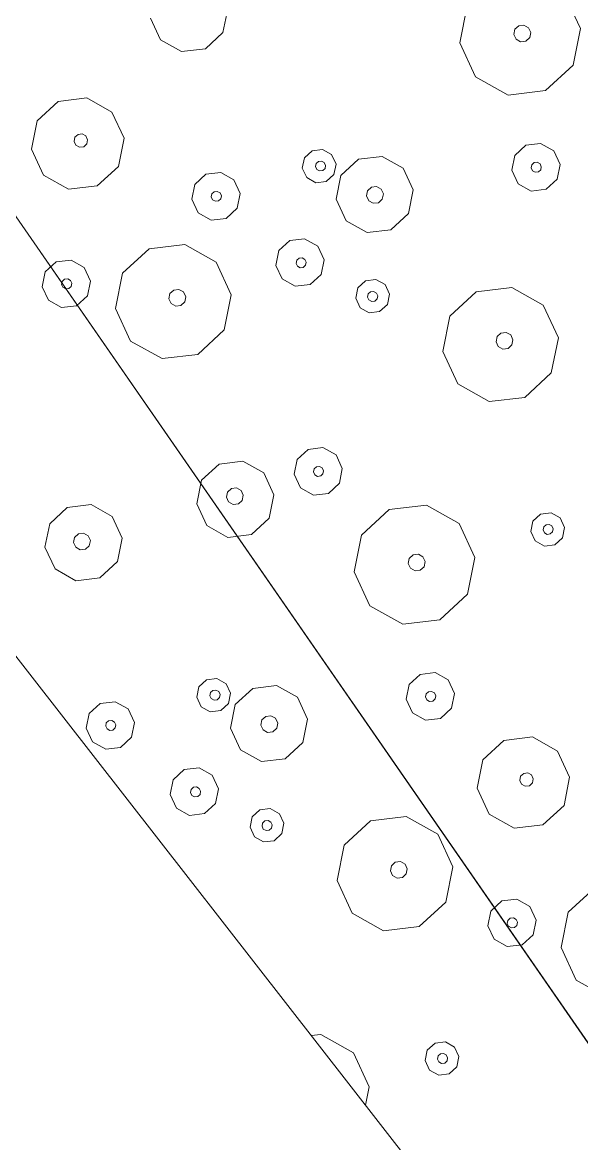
# Model space of a CAD drawing. Header units: metres. Extents: x -2858 to 512, y -1995 to 1252.
# Drawn here: x -546.859 to -545.015, y 383.784 to 387.484 of the extents above; entities that cross this region are included whole.
import ezdxf
from ezdxf.lldxf.tags import DXFTag

# ---------------------------------------------------------------- set-up
doc = ezdxf.new("R2010")
doc.units = ezdxf.units.M
doc.layers.add('Calque commun', color=7, linetype='Continuous')
doc.layers.add('Calque11', color=7, linetype='Continuous')
tags = doc.linetypes.add('HIDDENX2', pattern=[0.75, 0.5, -0.25]).pattern_tags.tags
tags[6:7] = [DXFTag(74, 4), DXFTag(75, 0), DXFTag(340, '0'), DXFTag(46, 1.0), DXFTag(50, 0.0), DXFTag(44, 0.0), DXFTag(45, 0.0)]
tags[4:5] = [DXFTag(74, 4), DXFTag(75, 0), DXFTag(340, '0'), DXFTag(46, 1.0), DXFTag(50, 0.0), DXFTag(44, 0.0), DXFTag(45, 0.0)]

# ---------------------------------------------------------------- blocks, each defined once
blk = doc.blocks.new('geometrebondepartleger')
at = {"layer": 'Calque11', "color": 7, "linetype": 'Continuous', "lineweight": 9}
blk.add_line((150.3457, 147.4392, 79), (130.1803, 35.9078, 79), dxfattribs=at)
blk = doc.blocks.new('pattern')
at = {"layer": 'Calque commun', "color": 54, "linetype": 'Continuous', "lineweight": 9}
for p, q in [((71.6577, 94.1086), (71.6835, 93.9928)), ((71.6835, 93.9928), (71.6363, 93.8839)), ((71.6363, 93.8839), (71.5341, 93.8236)), ((72.1159, 93.8414), (72.1297, 93.8731)), ((72.1297, 93.8731), (72.1595, 93.8907)), ((72.1595, 93.8907), (72.1939, 93.8874)), ((72.1939, 93.8874), (72.2199, 93.8645)), ((72.2199, 93.8645), (72.2274, 93.8307)), ((71.5341, 93.8236), (71.416, 93.8348)), ((72.1234, 93.8076), (72.1159, 93.8414)), ((72.1537, 93.8385), (72.1578, 93.848)), ((72.1559, 93.8284), (72.1537, 93.8385)), ((72.1637, 93.8215), (72.1559, 93.8284)), ((72.1578, 93.848), (72.1667, 93.8533)), ((72.1667, 93.8533), (72.1771, 93.8523)), ((72.1771, 93.8523), (72.1849, 93.8454)), ((72.1871, 93.8353), (72.183, 93.8258)), ((72.1849, 93.8454), (72.1871, 93.8353)), ((72.2274, 93.8307), (72.2136, 93.799)), ((72.1494, 93.7847), (72.1234, 93.8076)), ((72.174, 93.8205), (72.1637, 93.8215)), ((72.183, 93.8258), (72.174, 93.8205)), ((72.2136, 93.799), (72.1838, 93.7814)), ((71.6046, 93.7167), (71.6243, 93.762)), ((71.6243, 93.762), (71.6669, 93.7872)), ((71.6669, 93.7872), (71.7161, 93.7825)), ((71.7161, 93.7825), (71.7532, 93.7498)), ((72.1838, 93.7814), (72.1494, 93.7847)), ((71.6154, 93.6684), (71.6046, 93.7167)), ((71.6668, 93.7116), (71.6709, 93.7211)), ((71.6709, 93.7211), (71.6799, 93.7264)), ((71.6799, 93.7264), (71.6902, 93.7254)), ((71.6902, 93.7254), (71.698, 93.7185)), ((71.698, 93.7185), (71.7003, 93.7084)), ((71.7532, 93.7498), (71.7639, 93.7015)), ((72.3522, 93.6054), (72.4014, 93.7188)), ((72.4014, 93.7188), (72.4548, 93.7503)), ((71.6691, 93.7014), (71.6668, 93.7116)), ((71.6769, 93.6945), (71.6691, 93.7014)), ((71.6872, 93.6936), (71.6769, 93.6945)), ((71.6961, 93.6988), (71.6872, 93.6936)), ((71.7003, 93.7084), (71.6961, 93.6988)), ((71.7639, 93.7015), (71.7442, 93.6561)), ((71.6524, 93.6357), (71.6154, 93.6684)), ((71.7442, 93.6561), (71.7017, 93.631)), ((71.7017, 93.631), (71.6524, 93.6357)), ((71.1994, 93.5301), (71.2811, 93.5783)), ((71.2811, 93.5783), (71.3756, 93.5693)), ((71.3756, 93.5693), (71.4468, 93.5065)), ((72.3791, 93.4847), (72.3522, 93.6054)), ((71.1616, 93.443), (71.1994, 93.5301)), ((71.4468, 93.5065), (71.4674, 93.4138)), ((71.6769, 93.4401), (71.7791, 93.5004)), ((71.7791, 93.5004), (71.8972, 93.4892)), ((71.8972, 93.4892), (71.9862, 93.4107)), ((72.403, 93.4636), (72.3791, 93.4847)), ((71.1822, 93.3503), (71.1616, 93.443)), ((71.2778, 93.4316), (71.2833, 93.4443)), ((71.2808, 93.4181), (71.2778, 93.4316)), ((71.2833, 93.4443), (71.2952, 93.4513)), ((71.2952, 93.4513), (71.309, 93.45)), ((71.309, 93.45), (71.3194, 93.4408)), ((71.3224, 93.4273), (71.3169, 93.4146)), ((71.3194, 93.4408), (71.3224, 93.4273)), ((71.6297, 93.3312), (71.6769, 93.4401)), ((71.2912, 93.4089), (71.2808, 93.4181)), ((71.305, 93.4076), (71.2912, 93.4089)), ((71.3169, 93.4146), (71.305, 93.4076)), ((71.4674, 93.4138), (71.4296, 93.3267)), ((71.9862, 93.4107), (72.012, 93.2948)), ((71.2534, 93.2875), (71.1822, 93.3503)), ((71.4296, 93.3267), (71.3479, 93.2785)), ((71.6555, 93.2154), (71.6297, 93.3312)), ((71.775, 93.317), (71.7819, 93.3329)), ((71.7787, 93.3001), (71.775, 93.317)), ((71.7819, 93.3329), (71.7968, 93.3417)), ((71.7968, 93.3417), (71.814, 93.3401)), ((71.814, 93.3401), (71.827, 93.3286)), ((71.8307, 93.3117), (71.8238, 93.2958)), ((71.827, 93.3286), (71.8307, 93.3117)), ((71.3479, 93.2785), (71.2534, 93.2875)), ((71.7917, 93.2887), (71.7787, 93.3001)), ((71.8089, 93.287), (71.7917, 93.2887)), ((71.8238, 93.2958), (71.8089, 93.287)), ((72.012, 93.2948), (71.9647, 93.186)), ((71.7444, 93.1369), (71.6555, 93.2154)), ((71.9647, 93.186), (71.8626, 93.1256)), ((71.8626, 93.1256), (71.7444, 93.1369)), ((71.2472, 93.0628), (71.2898, 93.0879)), ((71.2898, 93.0879), (71.339, 93.0832)), ((71.2276, 93.0174), (71.2472, 93.0628)), ((71.339, 93.0832), (71.3761, 93.0505)), ((71.3761, 93.0505), (71.3868, 93.0022)), ((71.2383, 92.9691), (71.2276, 93.0174)), ((71.2898, 93.0123), (71.2939, 93.0218)), ((71.2939, 93.0218), (71.3028, 93.0271)), ((71.3028, 93.0271), (71.3132, 93.0261)), ((71.3132, 93.0261), (71.321, 93.0192)), ((71.321, 93.0192), (71.3232, 93.0091)), ((70.5965, 92.9679), (70.6263, 92.9855)), ((70.6263, 92.9855), (70.6608, 92.9822)), ((70.6608, 92.9822), (70.6867, 92.9593)), ((71.292, 93.0021), (71.2898, 93.0123)), ((71.2998, 92.9953), (71.292, 93.0021)), ((71.3101, 92.9943), (71.2998, 92.9953)), ((71.3191, 92.9995), (71.3101, 92.9943)), ((71.3232, 93.0091), (71.3191, 92.9995)), ((71.3868, 93.0022), (71.3672, 92.9568)), ((70.5827, 92.9362), (70.5965, 92.9679)), ((70.6205, 92.9333), (70.6246, 92.9428)), ((70.6246, 92.9428), (70.6336, 92.9481)), ((70.6336, 92.9481), (70.6439, 92.9471)), ((70.6439, 92.9471), (70.6517, 92.9403)), ((70.6517, 92.9403), (70.6539, 92.9301)), ((70.6867, 92.9593), (70.6942, 92.9255)), ((71.2754, 92.9364), (71.2383, 92.9691)), ((71.3672, 92.9568), (71.3246, 92.9317)), ((71.9416, 92.9292), (71.9714, 92.9468)), ((71.9714, 92.9468), (72.0058, 92.9435)), ((72.0058, 92.9435), (72.0318, 92.9206)), ((70.5902, 92.9024), (70.5827, 92.9362)), ((70.6228, 92.9232), (70.6205, 92.9333)), ((70.6305, 92.9163), (70.6228, 92.9232)), ((70.6409, 92.9153), (70.6305, 92.9163)), ((70.6498, 92.9206), (70.6409, 92.9153)), ((70.6539, 92.9301), (70.6498, 92.9206)), ((70.6942, 92.9255), (70.6805, 92.8938)), ((71.3246, 92.9317), (71.2754, 92.9364)), ((71.9278, 92.8974), (71.9416, 92.9292)), ((71.9672, 92.8947), (71.9714, 92.9042)), ((71.9714, 92.9042), (71.9803, 92.9095)), ((71.9803, 92.9095), (71.9906, 92.9085)), ((71.9906, 92.9085), (71.9984, 92.9016)), ((72.0318, 92.9206), (72.0393, 92.8868)), ((70.6162, 92.8795), (70.5902, 92.9024)), ((70.6507, 92.8762), (70.6162, 92.8795)), ((70.6805, 92.8938), (70.6507, 92.8762)), ((70.8682, 92.8136), (70.9746, 92.8764)), ((70.9746, 92.8764), (71.0977, 92.8647)), ((71.9353, 92.8636), (71.9278, 92.8974)), ((71.9695, 92.8845), (71.9672, 92.8947)), ((71.9773, 92.8777), (71.9695, 92.8845)), ((71.9876, 92.8767), (71.9773, 92.8777)), ((71.9965, 92.882), (71.9876, 92.8767)), ((72.0007, 92.8915), (71.9965, 92.882)), ((71.9984, 92.9016), (72.0007, 92.8915)), ((72.0393, 92.8868), (72.0255, 92.855)), ((71.0977, 92.8647), (71.1903, 92.7829)), ((71.9613, 92.8407), (71.9353, 92.8636)), ((71.9957, 92.8374), (71.9613, 92.8407)), ((72.0255, 92.855), (71.9957, 92.8374)), ((70.819, 92.7002), (70.8682, 92.8136)), ((71.6328, 92.7581), (71.7009, 92.7983)), ((71.7009, 92.7983), (71.7797, 92.7908)), ((71.1903, 92.7829), (71.2172, 92.6622)), ((71.6014, 92.6856), (71.6328, 92.7581)), ((71.7797, 92.7908), (71.839, 92.7385)), ((71.839, 92.7385), (71.8562, 92.6613)), ((72.0005, 92.6925), (72.0431, 92.7176)), ((72.0431, 92.7176), (72.0923, 92.7129)), ((70.8459, 92.5795), (70.819, 92.7002)), ((70.9802, 92.6844), (70.9871, 92.7003)), ((70.984, 92.6675), (70.9802, 92.6844)), ((70.9871, 92.7003), (71.002, 92.7091)), ((71.002, 92.7091), (71.0193, 92.7075)), ((71.0193, 92.7075), (71.0322, 92.696)), ((71.0322, 92.696), (71.036, 92.6791)), ((71.6186, 92.6083), (71.6014, 92.6856)), ((71.7016, 92.6779), (71.7085, 92.6937)), ((71.7085, 92.6937), (71.7234, 92.7025)), ((71.7234, 92.7025), (71.7406, 92.7009)), ((71.7406, 92.7009), (71.7536, 92.6894)), ((71.7536, 92.6894), (71.7573, 92.6726)), ((71.9809, 92.6471), (72.0005, 92.6925)), ((72.0923, 92.7129), (72.1294, 92.6802)), ((70.997, 92.6561), (70.984, 92.6675)), ((71.0142, 92.6544), (70.997, 92.6561)), ((71.0291, 92.6632), (71.0142, 92.6544)), ((71.036, 92.6791), (71.0291, 92.6632)), ((71.2172, 92.6622), (71.1681, 92.5488)), ((71.7054, 92.661), (71.7016, 92.6779)), ((71.7183, 92.6495), (71.7054, 92.661)), ((71.7355, 92.6479), (71.7183, 92.6495)), ((71.7505, 92.6567), (71.7355, 92.6479)), ((71.7573, 92.6726), (71.7505, 92.6567)), ((71.8562, 92.6613), (71.8247, 92.5887)), ((71.9916, 92.5989), (71.9809, 92.6471)), ((72.0418, 92.6449), (72.0459, 92.6545)), ((72.044, 92.6348), (72.0418, 92.6449)), ((72.0459, 92.6545), (72.0548, 92.6597)), ((72.0548, 92.6597), (72.0652, 92.6588)), ((72.0652, 92.6588), (72.073, 92.6519)), ((72.073, 92.6519), (72.0752, 92.6417)), ((72.1294, 92.6802), (72.1402, 92.632)), ((71.6779, 92.556), (71.6186, 92.6083)), ((72.0518, 92.6279), (72.044, 92.6348)), ((72.0622, 92.6269), (72.0518, 92.6279)), ((72.0711, 92.6322), (72.0622, 92.6269)), ((72.0752, 92.6417), (72.0711, 92.6322)), ((72.1402, 92.632), (72.1205, 92.5866)), ((70.1437, 92.5349), (70.2459, 92.5953)), ((70.2459, 92.5953), (70.364, 92.584)), ((70.364, 92.584), (70.453, 92.5055)), ((70.9386, 92.4977), (70.8459, 92.5795)), ((71.8247, 92.5887), (71.7566, 92.5485)), ((72.0287, 92.5661), (71.9916, 92.5989)), ((72.1205, 92.5866), (72.0779, 92.5615)), ((70.0965, 92.4261), (70.1437, 92.5349)), ((71.1681, 92.5488), (71.0616, 92.486)), ((71.7566, 92.5485), (71.6779, 92.556)), ((72.0779, 92.5615), (72.0287, 92.5661)), ((70.453, 92.5055), (70.4788, 92.3896)), ((71.0616, 92.486), (70.9386, 92.4977)), ((71.7254, 92.4799), (71.7392, 92.5117)), ((71.7392, 92.5117), (71.769, 92.5293)), ((71.769, 92.5293), (71.8034, 92.526)), ((71.8034, 92.526), (71.8294, 92.5031)), ((71.8294, 92.5031), (71.8369, 92.4693)), ((71.7329, 92.4461), (71.7254, 92.4799)), ((71.761, 92.4795), (71.7652, 92.4891)), ((71.7633, 92.4694), (71.761, 92.4795)), ((71.7711, 92.4625), (71.7633, 92.4694)), ((71.7652, 92.4891), (71.7741, 92.4943)), ((71.7814, 92.4615), (71.7711, 92.4625)), ((71.7741, 92.4943), (71.7844, 92.4933)), ((71.7904, 92.4668), (71.7814, 92.4615)), ((71.7844, 92.4933), (71.7922, 92.4865)), ((71.7945, 92.4763), (71.7904, 92.4668)), ((71.7922, 92.4865), (71.7945, 92.4763)), ((71.8369, 92.4693), (71.8231, 92.4375)), ((70.1223, 92.3102), (70.0965, 92.4261)), ((70.2418, 92.4118), (70.2487, 92.4277)), ((70.2487, 92.4277), (70.2636, 92.4365)), ((70.2636, 92.4365), (70.2808, 92.4349)), ((70.2808, 92.4349), (70.2938, 92.4234)), ((70.2938, 92.4234), (70.2975, 92.4065)), ((71.7589, 92.4232), (71.7329, 92.4461)), ((71.7933, 92.4199), (71.7589, 92.4232)), ((71.8231, 92.4375), (71.7933, 92.4199)), ((70.2456, 92.395), (70.2418, 92.4118)), ((70.2585, 92.3835), (70.2456, 92.395)), ((70.2907, 92.3907), (70.2758, 92.3819)), ((70.2975, 92.4065), (70.2907, 92.3907)), ((70.4788, 92.3896), (70.4316, 92.2808)), ((70.2758, 92.3819), (70.2585, 92.3835)), ((72.0225, 92.3407), (72.065, 92.3658)), ((72.065, 92.3658), (72.1143, 92.3611)), ((72.1143, 92.3611), (72.1513, 92.3284)), ((70.9406, 92.292), (70.9832, 92.3171)), ((70.9832, 92.3171), (71.0324, 92.3125)), ((71.0324, 92.3125), (71.0695, 92.2797)), ((72.0028, 92.2953), (72.0225, 92.3407)), ((72.1513, 92.3284), (72.1621, 92.2801)), ((70.2113, 92.2317), (70.1223, 92.3102)), ((70.4316, 92.2808), (70.3294, 92.2204)), ((70.9209, 92.2466), (70.9406, 92.292)), ((71.0695, 92.2797), (71.0802, 92.2315)), ((72.0136, 92.247), (72.0028, 92.2953)), ((72.065, 92.2902), (72.0691, 92.2997)), ((72.0673, 92.28), (72.065, 92.2902)), ((72.075, 92.2732), (72.0673, 92.28)), ((72.0691, 92.2997), (72.0781, 92.305)), ((72.0781, 92.305), (72.0884, 92.304)), ((72.0943, 92.2775), (72.0854, 92.2722)), ((72.0884, 92.304), (72.0962, 92.2971)), ((72.0984, 92.287), (72.0943, 92.2775)), ((72.0962, 92.2971), (72.0984, 92.287)), ((72.1621, 92.2801), (72.1424, 92.2347)), ((70.9317, 92.1984), (70.9209, 92.2466)), ((70.9831, 92.2415), (70.9872, 92.251)), ((70.9854, 92.2314), (70.9831, 92.2415)), ((70.9872, 92.251), (70.9962, 92.2563)), ((70.9962, 92.2563), (71.0065, 92.2553)), ((71.0065, 92.2553), (71.0143, 92.2485)), ((71.0166, 92.2383), (71.0124, 92.2288)), ((71.0143, 92.2485), (71.0166, 92.2383)), ((72.0506, 92.2143), (72.0136, 92.247)), ((72.0854, 92.2722), (72.075, 92.2732)), ((70.3294, 92.2204), (70.2113, 92.2317)), ((70.9932, 92.2245), (70.9854, 92.2314)), ((71.0035, 92.2235), (70.9932, 92.2245)), ((71.0124, 92.2288), (71.0035, 92.2235)), ((71.0802, 92.2315), (71.0605, 92.1861)), ((71.1556, 92.1816), (71.2238, 92.2219)), ((71.2238, 92.2219), (71.3025, 92.2144)), ((71.3025, 92.2144), (71.3618, 92.162)), ((72.0998, 92.2096), (72.0506, 92.2143)), ((72.1424, 92.2347), (72.0998, 92.2096)), ((69.7141, 92.1576), (69.7566, 92.1827)), ((69.7566, 92.1827), (69.8059, 92.178)), ((69.8059, 92.178), (69.8429, 92.1453)), ((70.9687, 92.1657), (70.9317, 92.1984)), ((71.018, 92.161), (70.9687, 92.1657)), ((71.0605, 92.1861), (71.018, 92.161)), ((71.1242, 92.1091), (71.1556, 92.1816)), ((69.6944, 92.1122), (69.7141, 92.1576)), ((69.8429, 92.1453), (69.8537, 92.097)), ((71.3618, 92.162), (71.379, 92.0848)), ((69.7051, 92.0639), (69.6944, 92.1122)), ((69.7566, 92.1071), (69.7607, 92.1166)), ((69.7588, 92.0969), (69.7566, 92.1071)), ((69.7666, 92.0901), (69.7588, 92.0969)), ((69.7607, 92.1166), (69.7697, 92.1219)), ((69.777, 92.0891), (69.7666, 92.0901)), ((69.7697, 92.1219), (69.78, 92.1209)), ((69.7859, 92.0944), (69.777, 92.0891)), ((69.78, 92.1209), (69.7878, 92.114)), ((69.79, 92.1039), (69.7859, 92.0944)), ((69.7878, 92.114), (69.79, 92.1039)), ((69.8537, 92.097), (69.834, 92.0517)), ((71.1414, 92.0318), (71.1242, 92.1091)), ((71.2172, 92.0917), (71.2241, 92.1076)), ((71.2209, 92.0748), (71.2172, 92.0917)), ((71.2241, 92.1076), (71.239, 92.1164)), ((71.239, 92.1164), (71.2562, 92.1147)), ((71.2562, 92.1147), (71.2691, 92.1033)), ((71.2691, 92.1033), (71.2729, 92.0864)), ((69.7422, 92.0312), (69.7051, 92.0639)), ((69.834, 92.0517), (69.7914, 92.0265)), ((71.2339, 92.0634), (71.2209, 92.0748)), ((71.2511, 92.0617), (71.2339, 92.0634)), ((71.266, 92.0705), (71.2511, 92.0617)), ((71.2729, 92.0864), (71.266, 92.0705)), ((71.379, 92.0848), (71.3475, 92.0122)), ((69.7914, 92.0265), (69.7422, 92.0312)), ((70.3946, 91.9922), (70.4084, 92.024)), ((70.4084, 92.024), (70.4382, 92.0416)), ((70.4382, 92.0416), (70.4726, 92.0383)), ((70.4726, 92.0383), (70.4986, 92.0154)), ((70.4986, 92.0154), (70.5061, 91.9816)), ((71.2007, 91.9795), (71.1414, 92.0318)), ((70.4021, 91.9584), (70.3946, 91.9922)), ((70.4341, 91.9895), (70.4382, 91.999)), ((70.4363, 91.9793), (70.4341, 91.9895)), ((70.4441, 91.9725), (70.4363, 91.9793)), ((70.4382, 91.999), (70.4471, 92.0043)), ((70.4471, 92.0043), (70.4575, 92.0033)), ((70.4575, 92.0033), (70.4652, 91.9964)), ((70.4675, 91.9863), (70.4634, 91.9768)), ((70.4652, 91.9964), (70.4675, 91.9863)), ((70.5061, 91.9816), (70.4923, 91.9499)), ((71.2794, 91.972), (71.2007, 91.9795)), ((71.3475, 92.0122), (71.2794, 91.972)), ((69.335, 91.9084), (69.4415, 91.9712)), ((69.4415, 91.9712), (69.5645, 91.9595)), ((69.5645, 91.9595), (69.6572, 91.8777)), ((70.4281, 91.9355), (70.4021, 91.9584)), ((70.4544, 91.9715), (70.4441, 91.9725)), ((70.4634, 91.9768), (70.4544, 91.9715)), ((70.4923, 91.9499), (70.4625, 91.9323)), ((71.5962, 91.9041), (71.6643, 91.9443)), ((71.6643, 91.9443), (71.7431, 91.9368)), ((69.2859, 91.795), (69.335, 91.9084)), ((70.4625, 91.9323), (70.4281, 91.9355)), ((71.5648, 91.8315), (71.5962, 91.9041)), ((71.7431, 91.9368), (71.8024, 91.8844)), ((69.6572, 91.8777), (69.6841, 91.757)), ((70.0996, 91.8529), (70.1678, 91.8932)), ((70.1678, 91.8932), (70.2465, 91.8857)), ((70.2465, 91.8857), (70.3058, 91.8333)), ((71.8024, 91.8844), (71.8196, 91.8072)), ((70.0682, 91.7804), (70.0996, 91.8529)), ((70.3058, 91.8333), (70.323, 91.7561)), ((71.582, 91.7543), (71.5648, 91.8315)), ((71.6652, 91.8156), (71.6721, 91.8315)), ((71.6721, 91.8315), (71.687, 91.8403)), ((71.687, 91.8403), (71.7042, 91.8387)), ((71.7042, 91.8387), (71.7172, 91.8272)), ((69.4471, 91.7792), (69.4539, 91.7951)), ((69.4539, 91.7951), (69.4688, 91.8039)), ((69.4688, 91.8039), (69.4861, 91.8023)), ((69.4861, 91.8023), (69.4991, 91.7908)), ((70.1753, 91.7886), (70.1902, 91.7973)), ((70.1902, 91.7973), (70.2074, 91.7957)), ((70.2074, 91.7957), (70.2204, 91.7842)), ((70.4674, 91.7873), (70.5099, 91.8124)), ((70.5099, 91.8124), (70.5592, 91.8077)), ((70.5592, 91.8077), (70.5962, 91.775)), ((71.6689, 91.7988), (71.6652, 91.8156)), ((71.6819, 91.7873), (71.6689, 91.7988)), ((71.714, 91.7945), (71.6991, 91.7857)), ((71.7209, 91.8103), (71.714, 91.7945)), ((71.7172, 91.8272), (71.7209, 91.8103)), ((71.8196, 91.8072), (71.7881, 91.7346)), ((69.4508, 91.7623), (69.4471, 91.7792)), ((69.4638, 91.7509), (69.4508, 91.7623)), ((69.4959, 91.758), (69.481, 91.7492)), ((69.5028, 91.7739), (69.4959, 91.758)), ((69.4991, 91.7908), (69.5028, 91.7739)), ((69.6841, 91.757), (69.6349, 91.6436)), ((70.0854, 91.7031), (70.0682, 91.7804)), ((70.1684, 91.7727), (70.1753, 91.7886)), ((70.1722, 91.7558), (70.1684, 91.7727)), ((70.1852, 91.7443), (70.1722, 91.7558)), ((70.2242, 91.7674), (70.2173, 91.7515)), ((70.2204, 91.7842), (70.2242, 91.7674)), ((70.323, 91.7561), (70.2916, 91.6835)), ((70.4477, 91.7419), (70.4674, 91.7873)), ((70.5962, 91.775), (70.607, 91.7268)), ((71.6991, 91.7857), (71.6819, 91.7873)), ((69.481, 91.7492), (69.4638, 91.7509)), ((70.2024, 91.7427), (70.1852, 91.7443)), ((70.2173, 91.7515), (70.2024, 91.7427)), ((70.4585, 91.6937), (70.4477, 91.7419)), ((70.5086, 91.7397), (70.5127, 91.7493)), ((70.5109, 91.7296), (70.5086, 91.7397)), ((70.5186, 91.7227), (70.5109, 91.7296)), ((70.5127, 91.7493), (70.5217, 91.7545)), ((70.529, 91.7217), (70.5186, 91.7227)), ((70.5217, 91.7545), (70.532, 91.7536)), ((70.5379, 91.727), (70.529, 91.7217)), ((70.532, 91.7536), (70.5398, 91.7467)), ((70.5421, 91.7365), (70.5379, 91.727)), ((70.5398, 91.7467), (70.5421, 91.7365)), ((70.607, 91.7268), (70.5873, 91.6814)), ((71.6413, 91.7019), (71.582, 91.7543)), ((71.7881, 91.7346), (71.72, 91.6944)), ((70.1447, 91.6508), (70.0854, 91.7031)), ((70.2916, 91.6835), (70.2234, 91.6433)), ((70.4955, 91.6609), (70.4585, 91.6937)), ((70.7578, 91.6365), (70.8599, 91.6968)), ((70.8599, 91.6968), (70.9781, 91.6856)), ((70.9781, 91.6856), (71.067, 91.607)), ((71.72, 91.6944), (71.6413, 91.7019)), ((70.2234, 91.6433), (70.1447, 91.6508)), ((70.5447, 91.6563), (70.4955, 91.6609)), ((70.5873, 91.6814), (70.5447, 91.6563)), ((69.6349, 91.6436), (69.5284, 91.5808)), ((70.206, 91.6065), (70.2358, 91.6241)), ((70.2358, 91.6241), (70.2702, 91.6208)), ((70.2702, 91.6208), (70.2962, 91.5979)), ((70.7105, 91.5276), (70.7578, 91.6365)), ((70.1922, 91.5747), (70.206, 91.6065)), ((70.1997, 91.5409), (70.1922, 91.5747)), ((70.2279, 91.5743), (70.232, 91.5839)), ((70.2301, 91.5642), (70.2279, 91.5743)), ((70.232, 91.5839), (70.2409, 91.5891)), ((70.2409, 91.5891), (70.2513, 91.5882)), ((70.2513, 91.5882), (70.259, 91.5813)), ((70.2613, 91.5711), (70.2572, 91.5616)), ((70.259, 91.5813), (70.2613, 91.5711)), ((70.2962, 91.5979), (70.3037, 91.5641)), ((71.067, 91.607), (71.0928, 91.4912)), ((70.2257, 91.518), (70.1997, 91.5409)), ((70.2379, 91.5573), (70.2301, 91.5642)), ((70.2482, 91.5563), (70.2379, 91.5573)), ((70.2572, 91.5616), (70.2482, 91.5563)), ((70.3037, 91.5641), (70.2899, 91.5323)), ((70.8627, 91.5293), (70.8776, 91.5381)), ((70.8776, 91.5381), (70.8949, 91.5365)), ((70.8949, 91.5365), (70.9078, 91.525)), ((70.2601, 91.5147), (70.2257, 91.518)), ((70.2899, 91.5323), (70.2601, 91.5147)), ((70.7364, 91.4118), (70.7105, 91.5276)), ((70.8558, 91.5134), (70.8627, 91.5293)), ((70.8596, 91.4965), (70.8558, 91.5134)), ((70.8726, 91.4851), (70.8596, 91.4965)), ((70.9116, 91.5081), (70.9047, 91.4922)), ((70.9078, 91.525), (70.9116, 91.5081)), ((70.4893, 91.4355), (70.5319, 91.4606)), ((70.5319, 91.4606), (70.5811, 91.4559)), ((70.8898, 91.4834), (70.8726, 91.4851)), ((70.9047, 91.4922), (70.8898, 91.4834)), ((71.0928, 91.4912), (71.0456, 91.3824)), ((70.4696, 91.3901), (70.4893, 91.4355)), ((70.5811, 91.4559), (70.6182, 91.4232)), ((70.6182, 91.4232), (70.6289, 91.3749)), ((70.4804, 91.3418), (70.4696, 91.3901)), ((70.5318, 91.385), (70.536, 91.3945)), ((70.536, 91.3945), (70.5449, 91.3998)), ((70.5449, 91.3998), (70.5552, 91.3988)), ((70.5552, 91.3988), (70.563, 91.3919)), ((70.563, 91.3919), (70.5653, 91.3818)), ((70.8253, 91.3333), (70.7364, 91.4118)), ((70.5341, 91.3748), (70.5318, 91.385)), ((70.5419, 91.368), (70.5341, 91.3748)), ((70.5522, 91.367), (70.5419, 91.368)), ((70.5611, 91.3723), (70.5522, 91.367)), ((70.5653, 91.3818), (70.5611, 91.3723)), ((70.6289, 91.3749), (70.6092, 91.3296)), ((71.0456, 91.3824), (70.9434, 91.322)), ((70.5174, 91.3091), (70.4804, 91.3418)), ((70.6092, 91.3296), (70.5667, 91.3044)), ((70.9434, 91.322), (70.8253, 91.3333)), ((70.5667, 91.3044), (70.5174, 91.3091)), ((71.0336, 91.2605), (71.0762, 91.2856)), ((71.0762, 91.2856), (71.1254, 91.2809)), ((71.1254, 91.2809), (71.1625, 91.2482)), ((71.0139, 91.2151), (71.0336, 91.2605)), ((71.1625, 91.2482), (71.1732, 91.2)), ((71.0247, 91.1669), (71.0139, 91.2151)), ((71.0761, 91.21), (71.0803, 91.2195)), ((71.0784, 91.1999), (71.0761, 91.21)), ((71.0803, 91.2195), (71.0892, 91.2248)), ((71.0892, 91.2248), (71.0995, 91.2238)), ((71.0995, 91.2238), (71.1073, 91.2169)), ((71.1096, 91.2068), (71.1055, 91.1973)), ((71.1073, 91.2169), (71.1096, 91.2068)), ((71.0618, 91.1341), (71.0247, 91.1669)), ((71.0862, 91.193), (71.0784, 91.1999)), ((71.0965, 91.192), (71.0862, 91.193)), ((71.1055, 91.1973), (71.0965, 91.192)), ((71.1732, 91.2), (71.1536, 91.1546)), ((71.111, 91.1294), (71.0618, 91.1341)), ((71.1536, 91.1546), (71.111, 91.1294)), ((70.6087, 91.0285), (70.6904, 91.0768)), ((70.6904, 91.0768), (70.7849, 91.0678)), ((70.7849, 91.0678), (70.8561, 91.0049)), ((70.063, 90.9989), (70.1312, 91.0391)), ((70.1312, 91.0391), (70.2099, 91.0316)), ((70.2099, 91.0316), (70.2692, 90.9792)), ((70.5709, 90.9414), (70.6087, 91.0285)), ((70.2692, 90.9792), (70.2864, 90.902)), ((70.8561, 91.0049), (70.8767, 90.9123)), ((70.6871, 90.93), (70.6926, 90.9427)), ((70.6926, 90.9427), (70.7046, 90.9498)), ((70.7046, 90.9498), (70.7184, 90.9485)), ((70.7184, 90.9485), (70.7287, 90.9393)), ((70.5916, 90.8487), (70.5709, 90.9414)), ((70.6901, 90.9165), (70.6871, 90.93)), ((70.7005, 90.9074), (70.6901, 90.9165)), ((70.7143, 90.906), (70.7005, 90.9074)), ((70.7262, 90.9131), (70.7143, 90.906)), ((70.7317, 90.9258), (70.7262, 90.9131)), ((70.7287, 90.9393), (70.7317, 90.9258)), ((70.8767, 90.9123), (70.839, 90.8252)), ((70.2864, 90.902), (70.255, 90.8294)), ((70.6627, 90.7859), (70.5916, 90.8487)), ((70.839, 90.8252), (70.7572, 90.7769)), ((70.7572, 90.7769), (70.6627, 90.7859))]:
    blk.add_line(p, q, dxfattribs=at)
at = {"layer": 'Calque commun', "color": 7, "linetype": 'Continuous', "lineweight": 9}
mesh = blk.add_polyface(dxfattribs=at)
corners = [(70.8497, 113.5412), (53.8349, 19.1692), (74.7282, 106.3237), (76.0435, 113.5984), (74.769, 106.1763), (58.8077, 18.2701), (114.1703, 105.207), (114.1703, 98.5387)]
mesh.append_faces([[corners[k] for k in face] for face in [(3, 4, 6)]], dxfattribs={"vtx0": -1, "vtx1": -1, "color": 7})
mesh.append_faces([[corners[k] for k in face] for face in [(3, 2, 4)]], dxfattribs={"vtx0": -1, "vtx2": -1, "color": 7})
mesh.append_faces([[corners[k] for k in face] for face in [(5, 2, 1)]], dxfattribs={"vtx1": -1, "color": 7})
mesh.append_faces([[corners[k] for k in face] for face in [(0, 1, 2), (3, 0, 2)]], dxfattribs={"vtx1": -1, "vtx2": -1, "color": 7})
mesh.append_faces([[corners[k] for k in face] for face in [(4, 7, 6)]], dxfattribs={"vtx2": -1, "color": 7})

msp = doc.modelspace()

# ---------------------------------------------------------------- linework, layer by layer
at = {"layer": 'Calque commun', "color": 3, "linetype": 'HIDDENX2', "lineweight": 18, "extrusion": (0, 0, -1)}
msp.add_arc((494.5277, 544.1418), 162.6468, 258.823451, 321.396966, dxfattribs=at)
msp.add_arc((494.5277, 544.1418), 162.6468, 258.823451, 321.396966, dxfattribs=at)
msp.add_arc((494.5277, 544.1418), 162.6468, 258.823451, 321.396966, dxfattribs=at)

# ---------------------------------------------------------------- block references
at = {"layer": 'Calque commun', "color": 0, "linetype": 'ByBlock', "lineweight": -2, "rotation": 228.1617603435354}
for name, p in [('geometrebondepartleger', (-528.8356, 560.3039)), ('pattern', (-567.2453, 500.4263))]:
    msp.add_blockref(name, p, dxfattribs=at)

doc.saveas('drawing.dxf')
